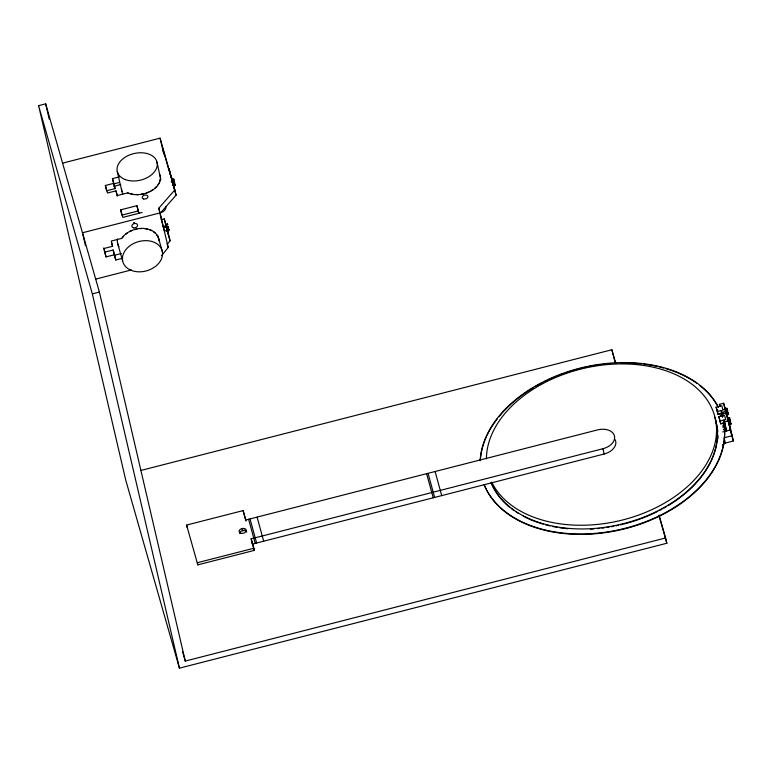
<?xml version="1.0" encoding="UTF-8"?>
<svg xmlns="http://www.w3.org/2000/svg" width="772" height="772" viewBox="0 0 772 772"><rect width="100%" height="100%" fill="white"/><g stroke="black" fill="none" stroke-linecap="round" stroke-linejoin="round"><path stroke-width="1.16" d="M159.215 182.974L158.038 184.73M159.823 181.15L160.364 179.307M156.784 186.486L155.037 188.05M122.198 237.824L123.472 236.242M167.427 244.048L170.072 240.845L167.958 231.774L164.272 218.872L161.097 219.692M161.416 255.744L168.228 247.484L158.829 208.16L174.848 189.922L160.074 138.159L62.59 163.133M171.201 177.145L168.74 168.508L169.724 172.725M160.055 213.429L176.074 195.191L174.848 189.922M125.546 234.36L127.264 233.019M153.232 189.603L151.051 190.867M722.37 445.048L725.352 443.051L733.4 440.986L723.663 403.264L719.417 404.345L719.948 406.603M129.792 231.561L131.867 230.548M148.803 192.103L146.313 192.981M134.646 229.602L136.962 228.995M143.795 193.811L141.18 194.235M38.6 105.658L45.664 103.844L99.395 292.077L185.27 661.073L665.618 537.968L666.844 543.247L179.432 668.156L125.691 479.923L38.6 105.658L92.331 293.881L179.432 668.156M119.544 182.404L113.725 183.9L112.49 178.612L119.477 176.827M105.359 185.492L113.841 183.321L115.067 188.6L106.594 190.78L105.359 185.492L107.511 193.019L115.983 190.848L117.325 195.557L127.795 192.875L129.011 193.463A20.429 13.693 -13.1 0 0 152.46 190.144A20.429 13.693 -13.1 0 0 159.457 173.825M113.802 186.341L120.76 184.556M170.043 174.057L172.793 182.202M171.77 179.596L173.748 179.085L173.893 179.615L171.915 180.127M171.799 179.751L173.748 179.085M171.876 179.972L173.893 179.615M171.316 181.729L174.279 180.966L174.424 181.497L172.445 182.009M171.355 181.883L174.279 180.966M172.407 181.854L174.424 181.497M172.349 182.144L169.222 168.682M172.638 183.331L174.617 182.829L174.761 183.36L172.783 183.871M172.677 183.495L174.617 182.829M172.745 183.707L174.761 183.36M173.179 185.212L175.157 184.711L175.302 185.241L173.324 185.753M173.208 185.376L175.157 184.711M173.285 185.589L175.302 185.241M138.738 213.12L138.13 210.968L121.899 215.127L120.673 209.849L136.905 205.69L139.056 213.226M142.125 212.445L122.825 217.395L120.673 209.849M160.171 212.869L82.469 232.777L85.47 245.679M165.555 224.488L167.572 224.131L165.594 224.633M165.652 224.913L167.669 224.546L165.69 225.057M166.048 226.601L168.064 226.235L166.183 227.161M164.455 227.47L168.161 226.659M166.549 227.972L168.489 227.325L166.511 227.837L168.354 234.842L166.578 226.929M166.607 228.251L168.624 227.885L166.646 228.396M167.003 229.94L169.02 229.573L167.041 230.085M167.099 230.365L169.116 229.998L167.138 230.51M159.022 240.71A20.429 15.15 -15.9 0 0 145.657 228.647A20.429 15.15 -15.9 0 0 124.041 235.528L121.725 238.403L111.332 241.028L112.567 246.297L104.085 248.468L106.053 256.902L114.526 254.731L115.752 260L122.671 258.224M114.526 254.731L113.185 250.022L104.703 252.193L106.053 256.902M113.185 250.022L114.41 255.291L121.329 253.525M95.699 279.107L131.51 269.93M92.331 293.881L99.395 292.077M140.861 470.457L611.878 349.745L615.786 363.419M187.075 527.218L186.583 525.076L243.093 510.601L245.776 520.01L597.576 429.898A14.591 9.785 -13.1 0 1 614.387 435.688A14.591 9.785 -13.1 0 1 602.951 448.725L251.151 538.827L252.376 544.106L604.177 453.994A14.591 9.785 -13.1 0 0 614.937 439.384M716.146 407.211L721.791 405.763L723.036 410.086L717.381 411.534L716.146 407.211L718.037 414.371L721.849 413.387M244.811 530.065L241.617 531.001A3.648 2.441 -13.1 0 0 239.59 533.298M716.918 410.318L717.767 410.106M724.956 408.813L726.934 408.301L727.079 408.842L724.107 409.594M724.995 408.967L726.934 408.301M724.078 409.44L727.079 408.842M725.497 410.694L727.475 410.183L727.61 410.723L725.641 411.225M725.526 410.849L727.475 410.183M722.38 415.876L722.65 416.822L721.193 410.559L721.733 412.441L725.969 411.36L728.208 420.663M718.771 413.869L720.749 413.367M725.825 412.557L727.803 412.045L727.948 412.576L725.969 413.088M725.863 412.711L727.803 412.045M720.247 415.722L722.225 415.22L721.762 413.589M726.365 414.439L728.343 413.927L728.488 414.467L726.51 414.969M726.404 414.593L728.343 413.927M718.857 416.716L724.512 415.268L725.748 419.592L720.093 421.039L718.857 416.716L720.749 423.876L724.57 422.902L724.3 421.956M726.471 414.815L728.488 414.467M727.668 418.318L729.646 417.806L729.791 418.347L727.813 418.849M727.707 418.472L729.646 417.806M727.774 418.694L729.791 418.347M727.214 420.45L730.187 419.688L730.331 420.229L728.353 420.73M728.247 420.354L730.187 419.688M728.314 420.576L730.331 420.229M724.445 421.946L726.548 430.969L723.904 420.065L724.445 421.946L728.681 420.865M722.476 423.124L724.454 422.612M728.536 422.062L730.515 421.551L730.659 422.081L728.681 422.593M728.575 422.216L730.515 421.551M728.643 422.438L730.659 422.081M722.968 425.227L724.947 424.725L724.126 421.995M729.077 423.944L731.055 423.432L731.2 423.973L729.222 424.475M729.115 424.098L731.055 423.432M723.123 425.893L725.091 425.382L725.362 426.327L722.505 427.061M729.183 424.32L731.2 423.973M253.843 548.245L197.333 562.73L197.825 564.863L254.335 550.378L251.151 538.827M723.325 429.782L726.713 428.914M722.727 431.953L730.785 429.888L728.469 421.792M138.555 194.602L135.988 194.554M139.78 228.618L142.202 228.464M133.431 194.447L131.095 193.926M144.856 228.666L147.22 229.014M128.789 193.357L127.756 192.894M149.527 229.728L151.679 230.596M166.617 227.074L162.863 225.501L164.214 230.21L167.958 231.774M153.503 231.745L155.259 233.096M156.513 234.572L157.71 236.357M158.356 238.037L158.878 240.131M726.066 413.068L727.079 416.648L725.68 410.636M726.095 413.445L727.079 416.909M728.382 422.429L732.174 435.717L724.117 437.782L725.352 443.051M729.926 428.807L733.4 440.986M722.91 413.657L722.515 412.248L723.036 414.496M719.417 404.345L719.958 406.226M722.669 415.732L722.138 413.85L727.948 412.576M659.095 515.146L665.618 537.968M613.431 356.153L615.38 362.994M659.027 515.86L666.844 543.247M435.109 471.538L441.709 495.634M428.045 473.342L434.646 497.438M426.627 473.709L433.227 497.805M168.865 169.936L162.641 148.127L164.253 155.056M171.693 179.837L176.074 195.191M257.086 517.115L263.696 541.249M250.022 518.919L256.622 543.015M168.682 236L170.072 240.845M248.603 519.286L255.204 543.382M167.157 243.72L168.228 247.484M245.978 521.1L243.093 510.601M251.653 540.969L254.335 550.378M157.893 235.971L162.361 251.614A20.429 15.15 -15.9 0 1 135.004 271.454A20.429 15.15 -15.9 0 1 130.092 245.641A20.429 15.15 -15.9 0 1 162.361 251.614M112.49 178.612L113.841 183.321M113.995 184.836L115.067 188.6M117.508 242.977L122.613 260.859M111.486 242.533L112.567 246.297M114.41 255.291L115.752 260M186.583 525.076L197.825 564.863M182.626 651.838L185.27 661.073M727.61 410.723L725.603 411.071L724.667 407.056M728.401 420.142L729.801 426.154L727.378 416.571M723.663 403.264L725.497 411.158M723.982 421.377L724.512 423.635M721.733 412.441L722.785 416.957M720.093 421.039L720.749 423.876M717.381 411.534L718.037 414.371M611.878 349.745L613.103 355.014M602.951 448.725L604.177 453.994M171.529 176.769L174.636 190.095M172.494 181.42L173.893 187.432L171.712 178.843M160.074 138.159L163.51 152.914M157.034 162.207L160.779 179.606M242.012 528.55L242.495 530.663A3.648 2.441 -13.1 0 1 246.712 532.13M168.489 227.325L168.624 227.885M168.981 229.438L169.116 229.998M167.534 223.986L167.669 224.546M164.272 218.872L166.125 226.804M158.829 208.16L163.066 226.341M136.905 205.69L138.13 210.968M117.267 171.538L121.937 191.572M115.983 190.848L117.219 196.136M103.728 247.976L104.461 251.141M45.664 103.844L49.205 119.071M134.569 222.819A2.914 2.162 -15.9 0 1 133.855 223.069M165.806 206.452A7.295 4.893 -13.1 0 1 160.094 212.966M122.787 193.82A20.429 13.693 -13.1 0 1 121.686 189.188M118.917 246.673A20.429 15.15 -15.9 0 1 117.45 238.963M134.396 222.77A2.914 2.162 -15.9 0 1 133.662 223.002M486.437 458.857A116.707 78.242 -13.1 0 1 648.731 366.295A116.707 78.242 -13.1 0 1 677.864 494.398A116.707 78.242 -13.1 0 1 491.725 482.085M714.708 417.15A116.707 78.242 -13.1 0 1 629.537 521.997A116.707 78.242 -13.1 0 1 491.175 482.606M717.178 440.204A116.707 78.242 -13.1 0 1 711.581 460.17M711.07 461.251A116.707 78.242 -13.1 0 1 668.069 505.689M666.062 506.876A116.707 78.242 -13.1 0 1 664.026 508.044M661.971 509.173A116.707 78.242 -13.1 0 1 659.886 510.282M657.783 511.363A116.707 78.242 -13.1 0 1 623.94 523.985M622.811 524.265A116.707 78.242 -13.1 0 1 620.543 524.815M618.256 525.336A116.707 78.242 -13.1 0 1 615.959 525.828M613.643 526.292A116.707 78.242 -13.1 0 1 611.327 526.726M609.002 527.122A116.707 78.242 -13.1 0 1 606.676 527.488M604.351 527.816A116.707 78.242 -13.1 0 1 602.025 528.125M599.709 528.386A116.707 78.242 -13.1 0 1 597.393 528.627M593.957 528.917A116.707 78.242 -13.1 0 1 590.387 529.138M567.951 528.733A116.707 78.242 -13.1 0 1 559.671 527.73M557.249 527.344A116.707 78.242 -13.1 0 1 552.462 526.436M550.108 525.925A116.707 78.242 -13.1 0 1 545.476 524.777M543.208 524.149A116.707 78.242 -13.1 0 1 538.798 522.779M537.727 522.412A116.707 78.242 -13.1 0 1 523.213 516.15M518.166 513.264A116.707 78.242 -13.1 0 1 516.246 512.048M514.297 510.726A116.707 78.242 -13.1 0 1 511.325 508.545M509.423 507.03A116.707 78.242 -13.1 0 1 498.837 496.155M498.123 495.209A116.707 78.242 -13.1 0 1 491.272 483.031M715.47 419.727A116.707 78.242 -13.1 0 1 717.294 439.046M717.014 426.24A116.707 78.242 -13.1 0 1 717.796 431.915M717.979 435.369A116.707 78.242 -13.1 0 1 717.931 438.843M723.605 422.352A124.002 83.135 -13.1 0 1 626.111 528.473A124.002 83.135 -13.1 0 1 484.208 484.884M480.338 460.044A124.002 83.135 -13.1 0 1 486.514 436.45M487.026 435.35A124.002 83.135 -13.1 0 1 497.496 418.588M499.011 416.687A124.002 83.135 -13.1 0 1 501.385 413.888M502.128 413.049A124.002 83.135 -13.1 0 1 522.625 394.801M523.551 394.145A124.002 83.135 -13.1 0 1 533.336 387.776M535.392 386.56A124.002 83.135 -13.1 0 1 542.784 382.545M544.945 381.464A124.002 83.135 -13.1 0 1 547.116 380.413M549.307 379.39A124.002 83.135 -13.1 0 1 563.56 373.6M565.828 372.808A124.002 83.135 -13.1 0 1 578.46 368.997M579.608 368.698A124.002 83.135 -13.1 0 1 581.924 368.119M584.25 367.568A124.002 83.135 -13.1 0 1 586.595 367.047M588.949 366.555A124.002 83.135 -13.1 0 1 591.323 366.102M593.697 365.667A124.002 83.135 -13.1 0 1 596.071 365.272M598.454 364.895A124.002 83.135 -13.1 0 1 600.838 364.567M603.212 364.259A124.002 83.135 -13.1 0 1 605.586 363.988M607.95 363.757A124.002 83.135 -13.1 0 1 610.295 363.544M621.219 363.004A124.002 83.135 -13.1 0 1 641.561 363.901M643.906 364.172A124.002 83.135 -13.1 0 1 656.856 366.362M659.153 366.883A124.002 83.135 -13.1 0 1 663.65 368.032M665.86 368.659A124.002 83.135 -13.1 0 1 670.164 370.01M671.215 370.367A124.002 83.135 -13.1 0 1 697.068 383.462M700.03 385.691A124.002 83.135 -13.1 0 1 718.259 407.22M721.096 413.58A124.002 83.135 -13.1 0 1 722.206 416.832M723.721 423.056A124.002 83.135 -13.1 0 1 625.185 528.27A124.002 83.135 -13.1 0 1 484.112 484.459M480.174 460.787A124.002 83.135 -13.1 0 1 584.51 367.067A124.002 83.135 -13.1 0 1 718.163 406.796M721 413.155A124.002 83.135 -13.1 0 1 722.109 416.407M143.631 198.954A2.914 1.959 -13.1 0 0 147.925 196.677A2.914 1.959 -13.1 0 0 143.592 195.519A2.914 1.959 -13.1 0 0 143.631 198.954M133.72 227.856A2.914 2.162 -15.9 0 0 137.532 224.951A2.914 2.162 -15.9 0 0 132.871 224.208A2.914 2.162 -15.9 0 0 133.72 227.856M125.334 179.596A20.429 13.693 -13.1 0 0 157.179 165.816A20.429 13.693 -13.1 0 0 128.953 155.211A20.429 13.693 -13.1 0 0 125.334 179.596M240.661 533.211A3.648 2.441 -13.1 0 0 246.268 530.634A3.648 2.441 -13.1 0 0 241.115 528.868A3.648 2.441 -13.1 0 0 240.661 533.211"/></g></svg>
